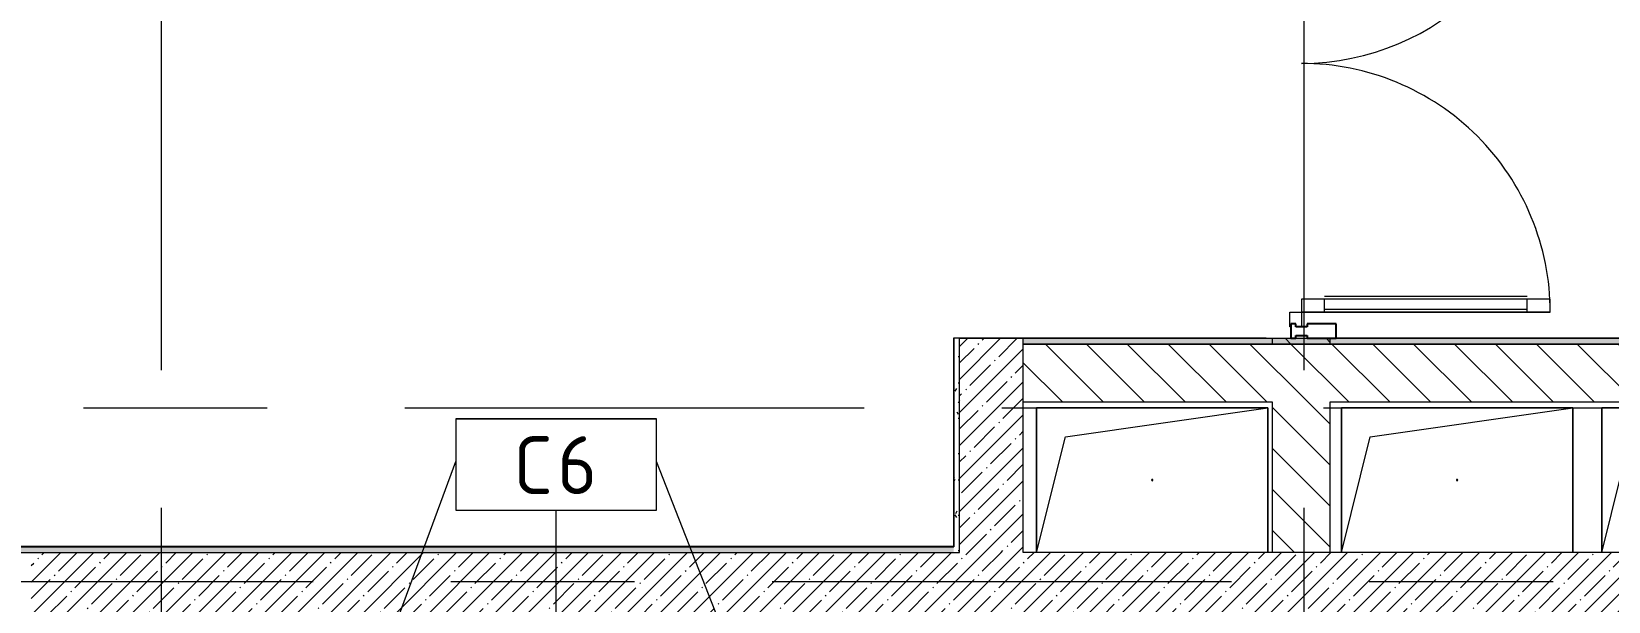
# Model space of a CAD drawing. Header units: millimetres. Extents: x 81566 to 292854, y -8553 to 29000.
# Drawn here: x 94211 to 99662, y 10431 to 12400 of the extents above; entities that cross this region are included whole.
import ezdxf

# ---------------------------------------------------------------- set-up
doc = ezdxf.new("R2010")
doc.units = ezdxf.units.MM
doc.linetypes.add('Осевая', pattern=[3175, 635, -476.25, 1587.5, -476.25])
for name, color, linetype, lineweight in [('A-DETL-GENF', 7, 'Continuous', 9), ('A-GENM', 7, 'Continuous', 9), ('A-GENM-IDEN', 7, 'Continuous', 9), ('A-GLAZ-CWMG', 7, 'Continuous', 9), ('A-GLAZ-CWMG-1', 7, 'Continuous', 25), ('A-WALL', 7, 'Continuous', 9), ('I-WALL', 7, 'Continuous', 9), ('Оси-2', 7, 'Осевая', 9)]:
    doc.layers.add(name, color=color, linetype=linetype, lineweight=lineweight)
for name, color, linetype, lineweight, true_color in [('A-DOOR-1', 7, 'Continuous', 9, 0xc0c0c0), ('A-WALL-1', 9, 'Continuous', 9, 0x808080), ('A-WALL-FNSH-1', 9, 'Continuous', 9, 0x808080)]:
    doc.layers.add(name, color=color, linetype=linetype, lineweight=lineweight, true_color=true_color)
doc.styles.add('GOST Common', font='GOST_Common.ttf', dxfattribs={"height": 200})
pattern_1 = [(45, (0, 0), (-57.024626, 57.024626), []), (45, (57.025, 0), (-57.024626, 57.024626), [100.806, -20.161, 3.353, -16.808])]
pattern_2 = [(135, (0, 0), (-70.71068, -70.71068), [])]
pattern_3 = [(0, (0, 0), (121.92, 30.48), [10.058, -81.382, 10.058, -81.382, -487.68]), (0, (0, 0), (121.92, 30.48), [-182.88, 10.058, -172.822, 10.058, -81.382, -213.36]), (0, (0, 0), (121.92, 30.48), [-457.2, 10.058, -50.902, 10.058, -142.342]), (120, (45.72, 15.24), (-87.356454, 90.345817), [10.058, -81.382, 10.058, -81.382, -487.68]), (120, (45.72, 15.24), (-87.356454, 90.345817), [-182.88, 10.058, -172.822, 10.058, -81.382, -213.36]), (120, (45.72, 15.24), (-87.356454, 90.345817), [-457.2, 10.058, -50.902, 10.058, -142.342]), (240, (60.96, 76.2), (-34.563546, -120.825817), [10.058, -81.382, 10.058, -81.382, -487.68]), (240, (60.96, 76.2), (-34.563546, -120.825817), [-182.88, 10.058, -172.822, 10.058, -81.382, -213.36]), (240, (60.96, 76.2), (-34.563546, -120.825817), [-457.2, 10.058, -50.902, 10.058, -142.342])]

# ---------------------------------------------------------------- blocks, each defined once
blk = doc.blocks.new('GM_Отверстие прямоугольное _в плите_ - Отверстие-21985264-План расстановки мебели и оборудования 2 этажа в осях 23-33')
at = {"layer": 'A-GENM'}
for p, q in [((-400, -250), (-400, 250)), ((-400, 250), (400, 250)), ((400, 250), (-400, 250)), ((-400, 250), (-400, -250)), ((-300, 150), (400, 250)), ((400, 250), (400, -250)), ((400, -250), (400, 250)), ((-400, -250), (-300, 150))]:
    blk.add_line(p, q, dxfattribs=at)
for start, end in [(360, 180), (180, 360)]:
    blk.add_arc((0, 0), 2.5, start, end, dxfattribs=at)
blk = doc.blocks.new('GM_Отверстие прямоугольное _в плите_ - Отверстие-21985485-План расстановки мебели и оборудования 2 этажа в осях 23-33')
at = {"layer": 'A-GENM'}
for p, q in [((-500, -250), (-500, 250)), ((-500, 250), (450, 250)), ((450, 250), (-500, 250)), ((-500, 250), (-500, -250)), ((-400, 150), (450, 244.4)), ((-500, -250), (-400, 150))]:
    blk.add_line(p, q, dxfattribs=at)
for start, end in [(360, 180), (180, 360)]:
    blk.add_arc((0, 0), 2.5, start, end, dxfattribs=at)
blk = doc.blocks.new('Дверь_Витражная_остекление_ - ВВ-7 остекление-32349468-План расстановки мебели и оборудования 2 этажа в осях 23-33')
at = {"layer": 'A-DETL-GENF'}
for p, q in [((-815, -20), (-860, -20)), ((-860, -880), (-860, -20)), ((-815, -20), (-860, -20)), ((-860, -20), (-860, -880)), ((-815, -880), (-815, -20)), ((-815, -880), (-815, -20)), ((865, -880), (865, -20)), ((865, -20), (865, -880)), ((-860, -100), (-815, -100)), ((-850, -800), (-850, -100)), ((-806, -800), (-806, -100)), ((856, -800), (856, -100)), ((900, -100), (865, -100)), ((900, -800), (900, -140)), ((910, -880), (910, -140)), ((910, -880), (910, -140)), ((-860, -800), (-815, -800)), ((910, -800), (865, -800)), ((-860, -880), (-815, -880)), ((-860, -880), (-815, -880)), ((910, -880), (865, -880)), ((865, -880), (910, -880))]:
    blk.add_line(p, q, dxfattribs=at)
at = {"layer": 'A-DOOR-1'}
for p, q in [((-910, 20), (-860, 20)), ((-910, 17), (-910, 20)), ((-860, 20), (-860, -20)), ((860, 20), (910, 20)), ((860, -20), (860, 20)), ((910, 20), (910, 17)), ((-860, -20), (-910, -20)), ((-860, -880), (-860, -20)), ((860, -880), (860, -20)), ((910, -20), (860, -20))]:
    blk.add_line(p, q, dxfattribs=at)
for centre, start, end in [((-860, -20), 270, 0), ((860, -20), 180, 270)]:
    blk.add_arc(centre, 860, start, end, dxfattribs=at)
blk = doc.blocks.new('Прямоугольный импост - Импост структурный с накладкой - 160мм Темный-32310142-План расстановки мебели и оборудования 2 этажа в осях 23-33')
at = {"layer": 'A-GLAZ-CWMG-1'}
for p, q in [((-50, 0), (-50, 17)), ((-50, 17), (0, 17)), ((-40, 0), (-50, 0)), ((-40, -40), (-40, 0)), ((0, 0), (-10, 0)), ((-10, 0), (-10, -40)), ((0, 17), (0, 0)), ((-50, -140), (-50, -40)), ((-50, -40), (-40, -40)), ((-10, -40), (0, -40)), ((0, -40), (0, -140)), ((0, -140), (-50, -140))]:
    blk.add_line(p, q, dxfattribs=at)
blk = doc.blocks.new('Mark Reiling - Mark Reiling-26174330-План расстановки мебели и оборудования 2 этажа в осях 23-33')
at = {"layer": 'A-GENM-IDEN'}
for p, q in [((-3.47, 1.49), (-3.47, -1.663)), ((-3.47, 1.49), (3.47, 1.49)), ((3.47, 1.49), (-3.47, 1.49)), ((-3.47, 1.49), (-3.47, -1.663)), ((3.47, -1.663), (3.47, 1.49)), ((3.47, -1.663), (3.47, 1.49)), ((-3.47, -1.663), (3.47, -1.663)), ((-3.47, -1.663), (3.47, -1.663))]:
    blk.add_line(p, q, dxfattribs=at)

msp = doc.modelspace()

# ---------------------------------------------------------------- hatches: boundary and pattern name
at = {"layer": 'I-WALL'}
h = msp.add_hatch(dxfattribs=at)
h.set_pattern_fill('FP_4', color=256, style=0, pattern_type=2)
h.set_pattern_definition(pattern_2)
h.paths.add_polyline_path([(98700, 11320), (98700, 11340), (98500, 11340), (98500, 11320)])
h.paths.add_polyline_path([(98500, 13240), (98700, 13240), (98700, 13400), (98500, 13400), (98500, 13390)])
h = msp.add_hatch(dxfattribs=at)
h.set_pattern_fill('FP_41', color=256, style=0, pattern_type=2)
h.set_pattern_definition(pattern_3)
h.paths.add_polyline_path([(97399, 10600), (97419, 10600), (97419, 11341), (97399, 11341), (97399, 10620)])
h = msp.add_hatch(dxfattribs=at)
h.set_pattern_fill('FP_2', color=256, style=0, pattern_type=2)
h.set_pattern_definition(pattern_1)
h.paths.add_polyline_path([(97639, 10600), (97639, 11340), (97419, 11340), (97419, 10600), (97499.5, 10600)])
h = msp.add_hatch(dxfattribs=at)
h.set_pattern_fill('FP_41', color=256, style=0, pattern_type=2)
h.set_pattern_definition(pattern_3)
h.paths.add_polyline_path([(100589, 11320), (100589, 11340), (97639, 11340), (97639, 11320), (100086, 11320)])
h = msp.add_hatch(dxfattribs=at)
h.set_pattern_fill('FP_4', color=256, style=0, pattern_type=2)
h.set_pattern_definition(pattern_2)
h.paths.add_polyline_path([(100589, 11120), (100589, 11320), (97639, 11320), (97639, 11120), (100086, 11120)])
h = msp.add_hatch(dxfattribs=at)
h.set_pattern_fill('FP_4', color=256, style=0, pattern_type=2)
h.set_pattern_definition(pattern_2)
h.paths.add_polyline_path([(98700, 10600), (98700, 11120), (98500, 11120), (98500, 10600)])
h = msp.add_hatch(dxfattribs=at)
h.set_pattern_fill('FP_41', color=256, style=0, pattern_type=2)
h.set_pattern_definition(pattern_3)
h.paths.add_polyline_path([(97399, 10600), (97398, 10620), (93460, 10620), (93460, 10608), (93490, 10608), (93490, 10600), (94912.9, 10600)])
h.paths.add_polyline_path([(92480, 10600), (92480, 10608), (92510, 10608), (92510, 10620), (91385, 10620), (91385, 10608), (91440, 10608), (91440, 10600), (92326.4, 10600)])
h.paths.add_polyline_path([(89930, 10600), (89930, 10608), (89985, 10608), (89985, 10620), (89223.5, 10620), (89223.5, 10600), (89739.9, 10600)])
h = msp.add_hatch(dxfattribs=at)
h.set_pattern_fill('FP_2', color=256, style=0, pattern_type=2)
h.set_pattern_definition(pattern_1)
h.paths.add_polyline_path([(101610, 10380), (101610, 10600), (94210, 10600), (94210, 10380), (101379.2, 10380)])

# ---------------------------------------------------------------- linework, layer by layer
at = {"layer": 'A-GENM-IDEN'}
for p, q in [((95179.5, 9568), (95677.8, 10914.2)), ((96899.5, 9568), (96371.7, 10914.2)), ((96024.8, 9496.3), (96024.8, 10742.2))]:
    msp.add_line(p, q, dxfattribs=at)
at = {"layer": 'A-WALL'}
for p, q in [((98479, 11340), (100829, 11340)), ((93460, 10620), (97399, 10620))]:
    msp.add_line(p, q, dxfattribs=at)
at = {"layer": 'A-WALL-1'}
for p, q in [((97399, 11341), (97399, 10620)), ((97419, 11341), (97399, 11341)), ((97419, 10600), (97419, 11341)), ((97639, 10600), (97639, 11340)), ((98500, 11340), (98500, 11320)), ((98700, 11320), (98700, 11340)), ((100589, 11320), (97639, 11320)), ((97639, 11320), (100589, 11320)), ((97639, 11120), (98500, 11120)), ((98500, 11120), (98500, 10600)), ((98700, 10600), (98700, 11120)), ((98700, 11120), (100589, 11120)), ((93490, 10600), (97419, 10600)), ((100589, 10600), (97639, 10600))]:
    msp.add_line(p, q, dxfattribs=at)
at = {"layer": 'A-WALL-FNSH-1'}
for p, q in [((97398, 11341), (97398, 10621)), ((97399, 11341), (97398, 11341)), ((98479, 11341), (97419, 11341)), ((97419, 11340), (98479, 11340)), ((98479, 11340), (98479, 11341)), ((100830, 11341), (98721, 11341)), ((98721, 11341), (98721, 11340)), ((97398, 10621), (93460, 10621))]:
    msp.add_line(p, q, dxfattribs=at)
at = {"layer": 'Оси-2'}
for p, q in [((94660, 593.7), (94660, 19415.1)), ((98610, 593.7), (98610, 19415.1)), ((84865.6, 11100), (120319, 11100)), ((86135.6, 10500), (120319, 10500))]:
    msp.add_line(p, q, dxfattribs=at)

# ---------------------------------------------------------------- block references
at = {"layer": 'A-DOOR-1', "rotation": 89.99999999999993}
msp.add_blockref('Дверь_Витражная_остекление_ - ВВ-7 остекление-32349468-План расстановки мебели и оборудования 2 этажа в осях 23-33', (98581, 12290), dxfattribs=at)
at = {"layer": 'A-GENM'}
for name, p in [('GM_Отверстие прямоугольное _в плите_ - Отверстие-21985264-План расстановки мебели и оборудования 2 этажа в осях 23-33', (98085, 10850)), ('GM_Отверстие прямоугольное _в плите_ - Отверстие-21985264-План расстановки мебели и оборудования 2 этажа в осях 23-33', (99139, 10850)), ('GM_Отверстие прямоугольное _в плите_ - Отверстие-21985485-План расстановки мебели и оборудования 2 этажа в осях 23-33', (100139, 10850))]:
    msp.add_blockref(name, p, dxfattribs=at)
at = {"layer": 'A-GENM-IDEN', "xscale": 99.99999999999993, "yscale": 99.99999999999993, "zscale": 99.99999999999993}
msp.add_blockref('Mark Reiling - Mark Reiling-26174330-План расстановки мебели и оборудования 2 этажа в осях 23-33', (96024.8, 10912.7), dxfattribs=at)
at = {"layer": 'A-GLAZ-CWMG', "extrusion": (0, 0, -1), "rotation": 270.0000000000001}
msp.add_blockref('Прямоугольный импост - Импост структурный с накладкой - 160мм Темный-32310142-План расстановки мебели и оборудования 2 этажа в осях 23-33', (-98581, 11340), dxfattribs=at)

# ---------------------------------------------------------------- texts
at = {"layer": 'A-GENM-IDEN', "char_height": 200, "width": 176.371, "attachment_point": 1, "style": 'GOST Common'}
for s, insert in [('\\fGOST Common|b0|i0|c204|p34|;С', (95882.7, 11001.8)), ('\\fGOST Common|b0|i0|c204|p34|;6', (96028.2, 11001.8))]:
    msp.add_mtext(s, dxfattribs=dict(at, insert=insert))

doc.saveas('drawing.dxf')
